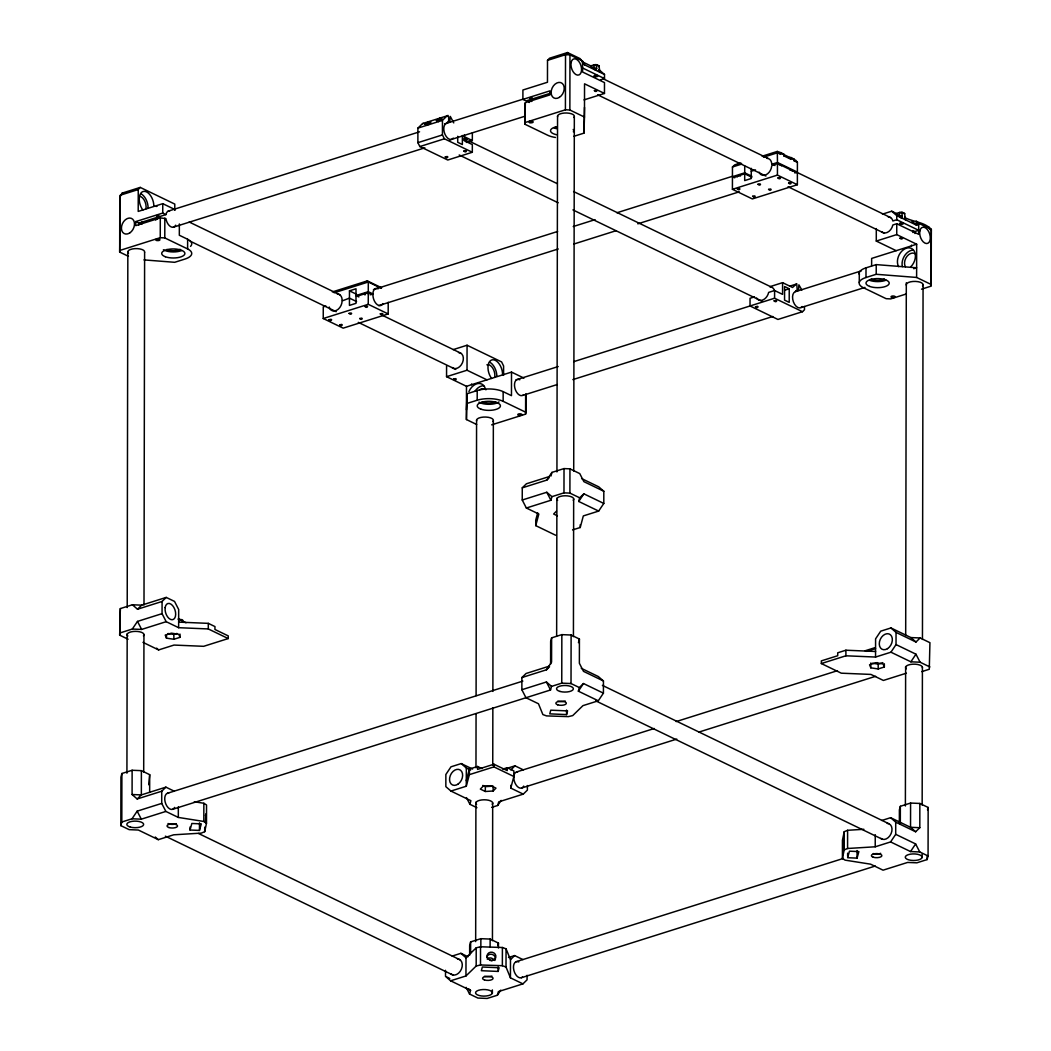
<?xml version="1.0" encoding="UTF-8"?>
<svg xmlns="http://www.w3.org/2000/svg" width="1051" height="1051" viewBox="0 0 1051 1051"><rect width="100%" height="100%" fill="white"/><g stroke="black" fill="none" stroke-linecap="round" stroke-linejoin="round"><path stroke-width="1.5" d="M128.445 256.313L119.683 252.082L119.775 196.971L122.244 193.082L140.243 187.406L174.781 204.091L174.781 210.331M119.683 252.082L120.234 195.223L138.246 189.548L140.243 187.406M128.077 639.218L119.683 635.159L120.339 608.582L132.413 604.772L141.675 605.166L166.229 597.415L174.532 601.422L178.683 609.501L178.644 627.697L208.295 628.945L228.225 638.561L228.238 635.894L214.943 629.483L214.956 626.567L208.308 623.361L178.657 622.113M119.683 635.159L120.339 608.582M194.29 801.755L203.855 803.266L206.535 804.961L206.495 823.156L204.709 831.696L201.332 833.115L173.691 834.809L158.294 839.67L138.377 830.04L129.142 829.633L120.839 825.626L120.931 777.109L121.89 773.497L132.124 770.265L141.386 770.646L149.689 774.666L149.662 792.454M120.839 825.626L121.811 822.013L121.89 773.497M126.921 773.208L127.171 633.806M127.21 607.57L127.841 251.688M174.203 791.167L165.9 787.16L161.736 791.219L137.182 798.97L132.084 794.517L132.124 770.265M169.684 210.923A8.434 4.9 72.5 0 0 165.913 214.601L162.747 213.064L135.737 221.59L135.737 225.637L160.291 217.885L165.913 218.621A8.434 4.9 72.5 0 0 170.341 226.451A8.434 4.9 72.5 0 0 175.648 225.19M138.246 189.548L138.207 211.422L162.76 203.671L175.215 209.688M141.386 770.646L141.346 794.911L137.182 798.97M143.698 772.275L143.948 634.515M144 604.995L144.618 252.385M148.716 784.755L149.689 774.666M120.142 250.348L160.251 237.684L160.291 217.885M206.495 823.156L203.815 821.462L178.315 817.428L165.861 811.425L161.723 803.398L161.736 791.219M178.644 627.697L166.189 621.68L162.051 613.653L162.077 601.474L166.229 597.415M162.747 213.064L162.76 203.671M143.987 259.899L174.689 262.303L184.923 259.071A18.445 7.212 0.1 0 0 187.617 248.942L164.784 237.92L164.823 218.096M180.023 634.108L180.01 637.34L173.875 639.271L166.478 638.154L166.492 634.922M173.875 639.271L173.875 634.423L176.949 633.451M178.315 817.428L178.328 806.826M179.353 223.955L179.327 235.253L187.63 239.26A18.445 7.212 0.1 0 1 190.533 246.381M187.617 248.942L187.63 239.26M190.034 830.014L191.847 823.472L201.28 823.879L199.467 830.421L190.034 830.014L190.034 826.992M199.467 830.421L199.48 822.841M203.815 821.462L203.855 803.266M204.709 831.696L204.722 827.15M208.295 628.945L208.308 623.361M388.213 302.294L388.187 313.934L343.165 328.148L323.248 318.519L323.261 306.879L325.915 306.038M358.851 296.947L356 295.567L356.013 288.775L349.471 290.851L349.444 305.407L355.987 303.332L356 296.54L368.284 292.664L372.934 294.911L373.105 297.013A8.434 4.9 72.5 0 0 377.532 304.843A8.434 4.9 72.5 0 0 382.84 303.581M388.187 313.934L368.257 304.317L368.284 292.664M378.255 288.749A8.434 4.9 72.5 0 0 373.118 292.02L372.934 293.938L368.284 291.692L368.297 281.996L367.338 280.893L332.366 291.928M464.371 134.87L464.358 140.729L472.333 144.578L472.319 152.264L447.765 160.015L419.861 146.549L417.878 142.673L417.904 128.117L422.568 123.571L447.122 115.82C448.908 113.35 448.922 121.036 448.435 121.312L446.439 123.335A8.434 4.9 72.5 0 0 445.085 134.528A8.434 4.9 72.5 0 0 453.296 138.101M424.959 124.202L428.558 121.68L427.061 125.227L424.959 124.202C425.891 126.829 430.345 120.484 430.608 121.68M427.468 124.964L428.677 122.126L430.306 122.126M436.415 120.589L440.027 118.054L438.517 121.601L436.415 120.589C437.045 123.02 443.115 116.897 441.617 117.843M438.924 121.351L439.371 119.262L441.762 118.513M472.319 152.264L444.415 138.798L442.432 134.922L442.458 120.366L447.122 115.82M445.519 970.309L445.506 976.405L450.616 980.806L470.546 990.436L469.574 994.049L477.89 998.056L487.152 998.45L497.386 995.218L500.801 990.134M523.963 378.11L511.509 372.093L466.486 386.308L446.557 376.678L446.583 365.84M457.724 136.262L457.71 142.292L462.361 144.539L462.374 135.487M476.655 424.486L466.434 419.546L466.486 386.308M450.616 980.806L465.961 975.959L466 957.763L476.208 947.818L480.53 946.78L502.404 947.503L506.056 948.83L510.484 959.642L510.444 977.837L522.938 983.867L527.063 979.834L527.077 975.275M450.945 791.061L466.289 786.214L466.329 768.018L461.218 763.578L450.984 766.81L445.86 774.482L445.847 786.66L450.945 791.061L470.874 800.691L469.955 804.33L476.918 807.693M466.434 419.546L466.986 393.783L477.207 390.552A18.445 7.212 0.1 0 1 503.166 391.642L511.469 395.662L511.509 372.093M486.955 379.845L467.025 370.228L467.064 345.24L453.217 349.615M466.289 786.214L469.377 774.64L469.39 769.056L477.574 766.468L482.002 768.609M469.652 955.241L469.666 945.532L470.625 941.906L480.859 938.688L490.134 939.068L498.437 943.089L498.424 947.936M470.612 953.231L470.625 941.906M471.597 384.692L471.597 383.97M466.381 142.437L472.333 140.558L472.346 132.86M475.669 941.63L475.906 802.228M475.972 767.795L476.064 713.668M476.09 695.631L476.576 420.111M465.961 975.959L476.182 966.014L476.208 947.818M466.959 403.453L477.193 400.234L477.207 390.552M477.574 766.468L477.574 769.385L493.944 764.222L507.226 770.633L507.226 767.716L502.772 769.135M476.182 966.014L480.504 964.976L480.53 946.78M480.846 946.767L480.859 938.688M485.326 791.482L480.333 789.078L483.171 786.201L490.975 785.714L495.967 788.132L493.142 791.009L485.326 791.482L485.326 786.634L482.843 785.425M490.108 947.161L490.134 939.068M492.354 993.182A8.434 3.298 0.1 0 0 480.53 989.806A8.434 3.298 0.1 0 0 479.02 995.481A8.434 3.298 0.1 0 0 492.354 993.182L492.354 989.897M492.446 940.698L492.683 802.938M492.748 765.22L492.853 707.809M492.88 691.413L493.353 420.807M493.142 791.009L493.142 786.161L485.326 786.634M527.405 785.531L527.392 790.102L523.267 794.122L510.773 788.092L513.86 776.505L493.931 766.888L493.944 764.222M498.135 971.426L499.12 967.748L482.356 967.012L481.358 970.704L498.135 971.426L498.135 966.881M491.658 424.84L525.592 414.133L525.973 412.347L503.14 401.324L503.166 391.642M510.444 977.837L506.017 967.025L502.365 965.698L502.404 947.503M503.574 375.365L503.6 365.984L501.603 361.925L467.064 345.24M506.017 967.025L506.056 948.83M510.773 788.092L510.786 785.307M513.86 776.505L513.873 770.935L507.226 767.716M581.256 668.291L598.334 676.542L603.445 680.982L603.419 693.161L598.295 700.794L582.95 705.641L572.729 715.586L568.407 716.624L546.533 715.902L542.881 714.575L538.467 703.763L525.973 697.733L521.861 689.732L521.887 677.553L526.052 673.494L549.069 666.229M555.677 535.261L535.747 525.631L538.835 514.044L526.354 508.014L522.242 500.013L522.268 487.835L526.42 483.775L549.45 476.51M550.619 93.184L526.065 100.935L522.899 99.398L522.912 90.005L547.466 82.254L547.505 60.38L549.502 58.239L567.514 52.55L580.139 58.646L584.566 64.847L604.496 74.476L604.496 78.575L600.581 79.81M555.493 137.471A18.445 7.212 0.1 0 1 547.768 135.277L524.935 124.241L524.961 104.417L525.342 102.656L549.896 94.905L549.909 90.872L522.899 99.398M524.935 124.241L525.342 102.656M525.592 414.133L525.631 394.322M525.973 412.347L526.012 394.046M535.747 525.631L535.76 520.048L537.692 512.809M550.606 664.127L550.645 641.478L551.617 637.865L561.838 634.633L571.113 635.027L579.416 639.034L579.377 663.286L583.515 671.366L603.445 680.982M551.617 637.865L551.565 662.117L546.441 669.802L521.887 677.553M556.649 635.947L556.885 498.174M556.938 471.938L557.555 116.057M172.679 809.296L550.527 689.982L551.525 686.382L561.76 683.15L561.838 634.633M526.354 508.014L550.908 500.263L551.906 496.663L563.98 492.853L564.019 468.588L569.944 468.838L579.745 473.581L583.883 481.647L603.813 491.264L603.799 503.442L598.663 511.075L583.318 515.923L580.231 527.51L572.559 529.927M525.316 122.468L565.412 109.803L565.517 54.691L567.514 52.55L569.957 54.875L582.582 60.971L582.569 72.007L604.483 82.595L604.47 93.447L584.001 99.898M566.555 714.588L567.553 710.91L550.777 710.174L549.778 713.852L566.555 714.588L566.555 710.042M573.715 136.367L583.949 133.135L584.474 117.055L569.865 110L569.957 54.875L565.517 54.691L547.505 60.38M603.799 503.442L583.87 493.825L579.666 497.806L569.905 493.103L569.944 468.838M603.419 693.161L583.489 683.544L579.324 687.551L571.021 683.544L571.113 635.027M573.426 636.643L573.662 498.883M573.715 471.006L574.332 116.766M580.231 527.51L580.244 524.712M583.949 133.135L584.501 107.373M584.474 117.055L584.54 83.817L604.47 93.447M593.92 64.899L593.92 68.604L596.679 68.381L596.245 64.636A3.166 1.235 0.1 0 0 593.92 64.899L590.793 65.885L582.333 61.799M599.057 69.694L598.466 70.299L599.845 72.23L599.044 65.819L596.692 64.676M759.124 172.206A8.434 6.03 -64.2 0 0 766.021 174.755A8.434 6.03 -64.2 0 0 771.67 166.294L772.157 165.125L777.451 163.457L797.381 173.087L797.367 184.726L752.345 198.928L732.416 189.311L732.442 177.672L744.712 173.796L751.833 177.225M734.767 177.816L732.442 176.699L732.455 166.991L734.767 164.849L740.837 162.931M744.712 173.796L744.699 180.588L751.255 178.512L751.268 168.331M751.833 176.253L744.712 172.824L744.725 166.032M804.488 306.511L804.488 309.743L802.491 311.7L774.587 298.221L774.6 290.523L768.649 292.401A8.434 6.03 -64.2 0 1 763.171 299.824A8.434 6.03 -64.2 0 1 756.654 298.064M797.367 184.726L777.438 175.097L777.451 163.457M777.32 151.423L795.922 160.409L797.407 162.406L797.381 172.114L777.464 162.485L777.32 151.423L762.12 156.218M763.499 157.19L777.477 152.789L780.643 154.313L780.643 152.369M770.317 286.542L782.588 282.666L782.575 294.372L774.6 290.523M790.851 157.295L790.851 159.24L783.862 155.876L783.875 153.932M789.235 288.789L789.209 302.373L784.558 300.126L784.585 286.542L789.235 288.789L784.624 290.234M797.407 162.406L794.188 160.856L794.188 158.911M906.396 673.179L883.379 680.444L870.924 674.427L841.273 673.179L821.343 663.549L821.343 660.882L837.713 655.719L837.726 652.802L845.91 650.214L875.562 651.475M899.367 822.841L899.38 809.901L900.352 806.288L910.586 803.056L919.848 803.45L928.151 807.457L928.072 855.974L927.1 859.587L916.866 862.818L907.604 862.437L883.05 870.175L870.596 864.172L845.083 860.138L842.416 858.444L842.442 840.248L844.229 831.709L847.605 830.29L863.869 829.292M842.416 858.444L844.203 849.904L844.229 831.709M821.343 663.549L845.897 655.798L845.91 650.214M847.632 856.21L847.632 853.176M844.203 849.904L847.579 848.485L847.605 830.29M857.064 858.128L858.877 851.586L849.444 851.179L847.632 857.721L857.064 858.128L857.077 850.548M859.271 282.364L859.284 272.682M906.08 294.044L890.657 298.904L886.124 298.681L863.291 287.659A18.445 7.212 0.1 0 1 865.985 277.517L866.011 267.847L876.232 264.616L916.63 267.782L913.7 268.701M884.338 663.772L884.338 667.004L878.189 668.948L870.806 667.832L870.806 662.984M871.634 265.85L871.647 258.428L916.669 244.226L916.617 277.451L931.225 284.519L930.766 286.253L921.504 289.17M847.579 848.485L875.22 846.791L875.247 834.665M845.897 655.798L875.549 657.046L875.588 638.85L880.712 631.178L890.946 627.946L910.875 637.576L915.973 642.016L920.137 637.957L929.938 642.687L929.281 669.264L921.78 671.642M865.985 277.517L876.219 274.285L876.232 264.616M896.201 250.677L876.284 241.06L876.298 228.566M878.189 668.948L878.202 664.101L882.814 662.642M875.22 846.791L890.604 841.93L895.702 834.323L895.715 822.145L890.617 817.691L881.842 820.463M875.549 657.046L890.946 652.198L896.03 644.578L896.043 632.4L890.946 627.946M916.669 244.226L896.739 234.596L896.766 223.745L892.851 224.98A8.434 6.03 -64.2 0 1 881.894 231.916M913.004 232.521L912.793 230.589L914.777 231.548L918.692 230.314L896.766 219.725L896.779 215.626L891.708 211.212L882.472 214.128M899.485 212.473L899.472 216.178L902.244 215.954L901.797 212.21A3.166 1.235 0.1 0 0 899.485 212.473L896.358 213.458L891.708 211.212M900.326 824.076L900.352 806.288M904.609 217.268L905.41 219.79L904.609 213.392L902.244 212.249M905.384 805.999L905.634 666.597M905.686 635.448L906.304 282.837M910.586 803.056L910.534 827.308L915.644 831.761L919.809 827.702L919.848 803.45M911.559 245.829L911.559 245.106M922.069 857.55A8.434 3.298 0.1 0 0 910.245 854.187A8.434 3.298 0.1 0 0 908.734 859.863A8.434 3.298 0.1 0 0 922.069 857.55L922.082 854.266M922.161 805.066L922.41 667.306M922.45 639.428L923.067 285.189M927.1 859.587L927.113 856.355M930.766 286.253L931.317 229.394C924.144 221.669 913.174 222.181 904.583 217.426M931.225 284.519L931.317 229.394L918.705 223.298L916.249 220.973L916.708 225.256L896.779 215.626M466.447 409.864L466.986 393.783M138.719 225.045L138.903 223.127L165.913 214.601M141.176 224.27L141.359 222.352M422.568 123.571L423.698 123.427M782.588 282.666L792.559 287.475L796.724 283.691L797.21 289.721L795.213 291.744A8.434 4.9 72.5 0 0 793.426 301.926A8.434 4.9 72.5 0 0 801.072 307.47M205.444 815.668L205.812 813.934L205.431 822.723M590.793 65.885L595.864 70.299L596.232 68.341M896.358 213.458L901.43 217.872L901.797 215.902M598.663 511.075L578.733 501.458L579.666 497.806M466.302 780.643L469.39 769.056M550.974 476.024L551.946 472.398L564.019 468.588M497.793 945.493L498.437 943.089M578.444 642.66L579.416 639.034M598.295 700.794L578.365 691.177L579.324 687.551M927.507 809.874L928.151 807.457M491.671 807.378L497.714 805.473L498.713 801.874L523.267 794.122M497.386 995.218L498.384 991.618L522.938 983.867M594.616 68.433L595.864 70.299L596.679 68.381M900.182 216.007L901.43 217.872L902.244 215.954M356.578 301.558L349.457 298.129L342.087 300.941A8.434 6.03 -64.2 0 1 336.386 310.426A8.434 6.03 -64.2 0 1 329.213 307.01M156.297 206.495L157.23 205.996M119.775 196.971L122.244 193.082M522.268 487.835L546.822 480.084L551.946 472.398M890.946 652.198L910.875 661.815L915.96 654.195L896.03 644.578M890.604 841.93L910.534 851.56L915.618 843.94L895.702 834.323M121.811 822.013L132.032 818.782L137.169 811.149L161.723 803.398M578.733 501.458L583.87 493.825M497.714 805.473L501.13 800.389M578.365 691.177L583.489 683.544M120.3 632.847L132.295 629.05L137.497 621.404L162.051 613.653M556.478 511.128L553.654 514.018L557.385 515.818M132.413 604.772L137.51 609.225L141.675 605.166M546.822 480.084L548.898 478.06M546.441 669.802L549.568 666.754M510.812 769.897L514.977 765.837L523.28 769.844M510.484 959.642L514.635 955.582L522.938 959.589M365.039 294.858L365.236 294.714A2.102 0.828 0.1 0 1 365.183 293.465A2.102 0.828 0.1 0 1 368.441 293.781M417.904 128.117L442.458 120.366M446.701 122.928L449.762 121.955L450.275 116.398L453.756 122.901M168.068 211.185L419.559 131.809M444.56 123.926L524.226 98.781M417.878 142.673L442.432 134.922M419.861 146.549L444.415 138.798M173.362 227.2L424.854 147.823M449.841 139.941L524.83 116.267M732.455 166.991L741.77 164.048M334.152 292.769L368.297 281.996L381.106 288.184M373.46 289.603L557.621 231.47M573.229 226.543L595.076 219.646M616.924 212.762L732.416 176.305M732.442 176.699L744.712 172.824M766.888 158.333A8.434 6.03 -64.2 0 1 771.67 163.299L772.157 164.166L777.464 162.485M356 295.567L368.284 291.692M751.268 171.234L755.511 169.894M370.123 294.832L372.934 293.938M732.416 189.311L777.438 175.097M323.248 318.519L368.257 304.317M794.74 172.942L797.381 172.114M378.741 305.605L558.226 248.969M573.833 244.042L615.965 230.734M637.812 223.837L739.26 191.821M896.766 219.725L892.864 220.96A8.434 6.03 -64.2 0 0 888.24 216.94M446.557 376.678L467.025 370.228M876.284 241.06L896.739 234.596M754.513 296.868L750.046 298.274L750.033 305.972L777.937 319.451L802.491 311.7M789.748 286.161L795.883 284.23M795.462 291.337L798.537 290.365L798.878 284.834L801.86 290.023M516.015 379.858L558.199 366.549M573.82 361.623L774.587 298.221M795.62 291.613L861.229 270.908M522.872 395.373L557.24 384.535M572.861 379.608L772.8 316.496M800.915 307.628L864.96 287.409M137.51 609.225L162.077 601.474M522.242 500.013L546.796 492.262L551.906 496.663M132.295 629.05L141.635 629.431L166.189 621.68M142.975 642.358L158.635 649.925L174.019 645.064L203.671 646.312L228.225 638.561M165.9 787.16L141.346 794.911L132.084 794.517M167.385 793.295L522.833 681.101M521.861 689.732L546.428 681.981L551.525 686.382M132.032 818.782L141.307 819.176L165.861 811.425M469.377 774.64L493.931 766.888M865.157 650.766L874.984 647.666M866.641 651.37L875.562 648.559M505.767 768.741L514.977 765.837M516.461 771.986L654.247 728.501M676.174 721.577L837.463 670.683M521.743 788L676.765 739.076M698.692 732.153L875.628 676.305M452.114 956.082L460.89 953.323L468.01 956.752M508.5 957.514L514.635 955.582M516.12 961.704L843.388 858.417M521.414 977.719L875.299 866.024M480.504 964.976L502.365 965.698M565.412 109.803L569.865 110M563.98 492.853L569.905 493.103M910.875 637.576L920.137 637.957M561.76 683.15L571.021 683.544M919.809 827.702L910.534 827.308L890.617 817.691M910.875 661.815L920.098 662.222L929.899 666.951M910.534 851.56L919.77 851.967L928.072 855.974M160.251 237.684L164.784 237.92M876.219 274.285L916.617 277.451M531.845 101.395L531.32 101.343A2.102 0.815 -0.1 0 0 529.389 101.684L529.021 102.289A2.102 0.815 -0.1 0 0 529.178 102.499M872.291 663.207L878.202 664.101M178.039 619.105L182.467 619.775L183.465 622.218M167.963 633.53L173.875 634.423M582.569 67.987L604.496 78.575M604.18 79.272L768.031 158.399M797.564 172.653L890.552 217.57M896.766 223.745L918.679 234.334L918.705 223.298L916.708 225.256L911.637 220.841M772.157 164.166L775.007 165.532M597.612 94.774L765.89 176.056M788.04 186.75L883.983 233.086M440.133 118.513L441.459 119.144M439.371 119.262L440.697 119.906M437.308 119.722L438.517 120.3M464.371 136.709L472.333 140.558M429.544 121.85L430.871 122.494M468.733 140.9L557.345 183.702M573.596 191.545L771.513 287.133M428.677 122.126L430.004 122.77L429.242 123.532L427.915 122.888M427.468 123.926L428.795 124.57M425.839 123.335L427.061 123.926M459.195 154.983L558.16 202.777M572.94 209.911L761.988 301.217M367.338 280.893L381.644 287.803M349.471 290.851L356.591 294.28M189.219 222.024L339.788 294.74M382.603 315.418L460.837 353.202M190.034 241.099L336.175 311.674M358.312 322.368L455.74 369.426M135.737 221.59L138.903 223.127M581.623 478.573L598.715 486.823L603.813 491.264M896.043 632.4L915.973 642.016M895.715 822.145L915.644 831.761M602.394 685.37L888.765 823.682M595.812 700.886L882.183 839.184M178.657 619.197L186.04 622.77M461.218 763.578L472.608 769.069M466.329 768.018L470.559 770.068M198.494 833.482L459.773 959.668M165.362 836.162L453.204 975.17M446.938 977.088L449.775 978.468M468.496 988.676L470.546 990.436M599.438 70.062L604.496 74.476M582.543 63.086L584.566 64.847L582.793 62.364M156.599 648.152L158.635 649.925M460.89 953.323L466 957.763M155.259 837.016L158.294 839.67M342.376 300.363L342.087 299.969A8.434 6.03 -64.2 0 0 337.253 294.004M779.317 152.382L780.643 154.313M789.682 157.387L790.851 159.24M466.473 797.63L469.955 804.33M915.96 654.195L920.098 662.222M915.618 843.94L919.77 851.967M466.132 987.362L469.574 994.049M137.497 621.404L141.635 629.431M137.169 811.149L141.307 819.176M546.796 492.262L550.908 500.263M546.428 681.981L550.527 689.982M928.874 227.069L930.201 229.775M598.86 70.01L599.845 72.23L599.044 69.524M884.338 667.004L883.09 663.956L875.706 662.839L869.558 664.771L870.806 667.832M180.01 637.34L178.762 634.279L171.379 633.162L165.23 635.106L166.478 638.154M904.596 217.084L905.41 219.79M900.97 215.915L901.43 217.872M595.405 68.341L595.864 70.299M783.547 154.418L783.862 155.876M793.925 159.437L794.188 160.856M914.777 231.548L915.001 233.493M155.771 220.093L155.758 219.909A2.102 0.815 -0.1 0 1 156.993 219.225M904.609 213.392L904.622 213.563A3.166 1.235 0.1 0 1 904.425 213.879M599.044 65.819L599.057 66.003A3.166 1.235 0.1 0 1 598.479 66.594M887.189 823.406A8.434 6.03 -64.2 0 1 891.143 833.522A8.434 6.03 -64.2 0 1 880.83 838.383M522.518 977.023A8.434 4.9 72.5 0 1 513.86 970.323A8.434 4.9 72.5 0 1 518.787 961.954M174.624 807.404A8.434 4.9 72.5 0 1 165.808 803.989A8.434 4.9 72.5 0 1 168.672 793.137M769.936 286.857A8.434 6.03 -64.2 0 1 774.561 290.891M523.7 786.095A8.434 4.9 72.5 0 1 514.872 782.693A8.434 4.9 72.5 0 1 517.736 771.828M476.589 804.409A8.434 3.298 0.1 0 1 484.064 799.785A8.434 3.298 0.1 0 1 492.17 804.265M127.854 635.986A8.434 3.298 0.1 0 1 135.329 631.362A8.434 3.298 0.1 0 1 143.435 635.855M906.317 668.791A8.434 3.298 0.1 0 1 912.688 664.193A8.434 3.298 0.1 0 1 922.41 667.805M877.624 662.669A4.217 1.642 0.1 0 1 876.521 662.682M557.621 500.394A8.434 3.298 0.1 0 1 565.096 495.77A8.434 3.298 0.1 0 1 573.202 500.25M457.461 959.024A8.434 6.03 -64.2 0 1 461.415 969.153A8.434 6.03 -64.2 0 1 451.115 974.014M491.868 976.037A5.268 2.063 0.1 0 1 484.445 976.287M487.139 958.972A4.427 4.046 15.5 0 1 494.062 960.115M489.74 960.378A4.427 4.059 11.8 0 1 491.947 960.995M486.771 957.054A4.427 4.046 15.5 0 1 492.709 954.597A4.427 4.046 15.5 0 1 494.837 960.496M880.672 853.32A5.268 2.063 0.1 0 1 873.25 853.57M565.136 700.938A5.268 2.063 0.1 0 1 557.713 701.188M176.345 823.656A5.268 2.063 0.1 0 1 167.989 823.511M464.043 138.929A2.102 0.828 0.1 0 1 466.894 138.995A2.102 0.828 0.1 0 1 466.972 140.111A2.102 0.828 0.1 0 1 464.135 140.23M802.058 306.511A8.434 4.9 72.5 0 1 801.598 307.05M364.566 282.167A2.102 0.828 0.1 0 1 366.484 281.642A2.102 0.828 0.1 0 1 368.467 282.141M737.224 177.041A2.102 0.828 0.1 0 1 737.526 175.885A2.102 0.828 0.1 0 1 740.495 176.016M737.171 164.403A2.102 0.828 0.1 0 1 739.628 164.114M777.49 152.96A3.166 1.235 0.1 0 1 780.985 152.842A3.166 1.235 0.1 0 1 782.627 154.063M788.815 157.926A3.166 1.235 0.1 0 1 793.255 159.187M789.748 169.894A2.102 0.828 0.1 0 1 792.06 170.998M779.119 164.757A2.102 0.828 0.1 0 1 781.432 165.861M141.977 224.021A8.434 4.9 72.5 0 1 142.161 222.103M139.441 196.222A8.434 4.9 72.5 0 1 145.931 208.873M181.705 250.532A11.6 4.532 0.1 0 1 163.404 249.744M180.128 249.337A8.434 3.298 0.1 0 1 166.754 249.468M128.524 253.238A8.434 3.298 0.1 0 1 134.896 248.64A8.434 3.298 0.1 0 1 144.618 252.253M142.87 210.055A11.6 6.726 72.5 0 1 142.897 191.571A11.6 6.726 72.5 0 1 153.84 206.114M140.821 193.712A11.6 6.726 72.5 0 1 148.112 207.914M905.397 266.77A8.434 6.03 -64.2 0 1 907.092 256.194A8.434 6.03 -64.2 0 1 915.71 254.145M900.273 212.854A1.892 0.736 0.1 0 1 902.586 212.841M903.348 213.327A1.892 0.736 0.1 0 1 903.361 213.511M859.416 274.561A18.445 7.212 0.1 0 1 866.011 267.847M886.032 280.197A11.6 4.532 0.1 0 1 869.637 280.341M884.456 279.014A8.434 3.298 0.1 0 1 871.082 279.132M906.356 285.202A8.434 3.298 0.1 0 1 915.552 281.418A8.434 3.298 0.1 0 1 922.555 285.885M898.618 266.652A11.6 8.29 -64.2 0 1 901.929 251.031A11.6 8.29 -64.2 0 1 914.225 251.058A11.6 8.29 -64.2 0 1 910.902 266.678M902.362 266.599A11.6 8.29 -64.2 0 1 913.411 250.046M479.663 389.763A8.434 6.03 -64.2 0 1 485.982 389.776M486.902 364.802A8.434 4.9 72.5 0 1 492.788 368.218A8.434 4.9 72.5 0 1 494.679 377.296M477.193 400.234A18.445 7.212 0.1 0 1 503.14 401.324M458.525 352.558A8.434 6.03 -64.2 0 1 462.479 362.687A8.434 6.03 -64.2 0 1 452.166 367.548M499.041 401.942A11.6 4.532 0.1 0 1 478.967 402.139M495.652 401.718A8.434 3.298 0.1 0 1 482.278 401.85M523.529 394.808A8.434 4.9 72.5 0 1 514.872 388.108A8.434 4.9 72.5 0 1 519.798 379.753M476.629 420.834A8.434 3.298 0.1 0 1 485.838 417.05A8.434 3.298 0.1 0 1 492.84 421.517M468.904 391.603A11.6 8.29 -64.2 0 1 477.89 383.523A11.6 8.29 -64.2 0 1 485.404 388.975M491.605 378.478A11.6 6.726 72.5 0 1 491.632 359.994A11.6 6.726 72.5 0 1 502.575 374.537M474.999 391.182A11.6 8.29 -64.2 0 1 483.696 385.678M489.569 362.135A11.6 6.726 72.5 0 1 496.847 376.337M594.143 65.596A1.892 0.736 0.1 0 1 596.114 65.123A1.892 0.736 0.1 0 1 597.783 65.753M556.596 128.669A11.6 4.532 0.1 0 1 554.14 127.972M557.148 127.342A8.434 3.298 0.1 0 1 555.545 126.751M556.583 134.725A11.6 4.532 0.1 0 1 556.005 126.882M573.202 129.47A11.6 4.532 0.1 0 1 573.373 131.809M557.621 116.779A8.434 3.298 0.1 0 1 566.817 112.996A8.434 3.298 0.1 0 1 573.82 117.462M842.968 845.687C843.519 859.823 844.098 828.937 842.968 845.687M156.376 215.718C158.465 218.398 160.869 213.931 156.376 215.718M329.068 319.701C331.157 322.394 333.561 317.914 329.068 319.701M339.696 324.838C341.785 327.518 344.189 323.051 339.696 324.838M349.063 313.395C351.152 316.075 353.556 311.608 349.063 313.395M445.282 156.927C447.358 159.607 449.775 155.141 445.282 156.927M365.012 306.498C367.101 309.191 369.505 304.711 365.012 306.498M359.692 318.532C361.78 321.212 364.185 316.745 359.692 318.532M463.885 151.055C465.961 153.748 468.378 149.268 463.885 151.055M380.291 313.881C382.38 316.561 384.784 312.094 380.291 313.881M529.625 97.914C531.714 100.594 534.118 96.127 529.625 97.914M594.393 90.622C596.482 93.316 598.886 88.836 594.393 90.622M453.677 379.056C455.766 381.736 458.17 377.27 453.677 379.056M737.355 188.917C739.444 191.597 741.848 187.131 737.355 188.917M757.955 184.28C760.044 186.96 762.448 182.493 757.955 184.28M752.634 196.301C754.723 198.981 757.127 194.514 752.634 196.301M768.583 189.403C770.672 192.097 773.076 187.617 768.583 189.403M777.963 177.961C780.039 180.641 782.456 176.174 777.963 177.961M788.592 183.097C790.667 185.777 793.085 181.311 788.592 183.097M755.511 306.734C757.6 309.414 760.004 304.948 755.511 306.734M774.114 300.862C776.203 303.542 778.62 299.075 774.114 300.862M899.958 238.196C902.047 240.876 904.451 236.409 899.958 238.196M130.271 827.058A8.434 3.298 0.1 0 0 143.606 824.759A8.434 3.298 0.1 0 0 131.782 821.396A8.434 3.298 0.1 0 0 130.271 827.058M559.999 691.44A8.434 3.298 0.1 0 0 573.334 689.128A8.434 3.298 0.1 0 0 561.51 685.764A8.434 3.298 0.1 0 0 559.999 691.44M458.21 784.007A8.434 6.03 -64.2 0 0 460.391 770.12A8.434 6.03 -64.2 0 0 449.657 777.898A8.434 6.03 -64.2 0 0 458.21 784.007M165.152 607.583A8.434 4.9 72.5 0 0 172.088 619.748A8.434 4.9 72.5 0 0 173.862 607.386A8.434 4.9 72.5 0 0 165.152 607.583M887.491 648.677A8.434 6.03 -64.2 0 0 890.447 634.765A8.434 6.03 -64.2 0 0 879.49 641.701A8.434 6.03 -64.2 0 0 887.491 648.677M484.445 979.926A5.268 2.063 0.1 0 0 493.011 978.704A5.268 2.063 0.1 0 0 486.009 976.405A5.268 2.063 0.1 0 0 484.445 979.926M488.334 959.011A4.427 4.059 11.8 0 0 495.717 957.435A4.427 4.059 11.8 0 0 490.318 952.259A4.427 4.059 11.8 0 0 488.334 959.011M873.236 857.209A5.268 2.063 0.1 0 0 881.802 856A5.268 2.063 0.1 0 0 874.8 853.701A5.268 2.063 0.1 0 0 873.236 857.209M557.713 704.827A5.268 2.063 0.1 0 0 566.279 703.618A5.268 2.063 0.1 0 0 559.277 701.319A5.268 2.063 0.1 0 0 557.713 704.827M168.922 827.544A5.268 2.063 0.1 0 0 177.488 826.322A5.268 2.063 0.1 0 0 170.485 824.023A5.268 2.063 0.1 0 0 168.922 827.544M129.641 233.02A8.434 6.03 -64.2 0 0 132.597 219.107A8.434 6.03 -64.2 0 0 121.64 226.044A8.434 6.03 -64.2 0 0 129.641 233.02M165.309 256.733A11.6 4.532 0.1 0 0 184.569 254.539A11.6 4.532 0.1 0 0 170.012 249.113A11.6 4.532 0.1 0 0 165.309 256.733M156.586 240.443A2.102 0.828 0.1 0 0 159.923 239.864A2.102 0.828 0.1 0 0 156.954 239.024A2.102 0.828 0.1 0 0 156.586 240.443M919.861 230.892A8.434 4.9 72.5 0 0 926.365 243.53A8.434 4.9 72.5 0 0 928.769 231.693A8.434 4.9 72.5 0 0 919.861 230.892M869.624 286.411A11.6 4.532 0.1 0 0 888.883 284.217A11.6 4.532 0.1 0 0 874.327 278.778A11.6 4.532 0.1 0 0 869.624 286.411M900.339 224.152A1.892 0.736 0.1 0 0 903.348 223.64A1.892 0.736 0.1 0 0 900.681 222.878A1.892 0.736 0.1 0 0 900.339 224.152M891.852 297.486A2.102 0.828 0.1 0 0 895.189 296.907A2.102 0.828 0.1 0 0 892.233 296.067A2.102 0.828 0.1 0 0 891.852 297.486M480.859 409.128A11.6 4.532 0.1 0 0 500.105 406.908A11.6 4.532 0.1 0 0 485.496 401.495A11.6 4.532 0.1 0 0 480.859 409.128M518.603 415.276A2.102 0.828 0.1 0 0 521.94 414.711A2.102 0.828 0.1 0 0 518.984 413.871A2.102 0.828 0.1 0 0 518.603 415.276M559.355 97.388A8.434 6.03 -64.2 0 0 562.324 83.476A8.434 6.03 -64.2 0 0 551.355 90.412A8.434 6.03 -64.2 0 0 559.355 97.388M571.127 62.469A8.434 4.9 72.5 0 0 577.616 75.12A8.434 4.9 72.5 0 0 580.021 63.283A8.434 4.9 72.5 0 0 571.127 62.469M594.787 76.578A1.892 0.736 0.1 0 0 597.783 76.066A1.892 0.736 0.1 0 0 595.129 75.304A1.892 0.736 0.1 0 0 594.787 76.578M529.822 122.639A2.102 0.828 0.1 0 0 533.159 122.061A2.102 0.828 0.1 0 0 530.203 121.22A2.102 0.828 0.1 0 0 529.822 122.639"/></g></svg>
